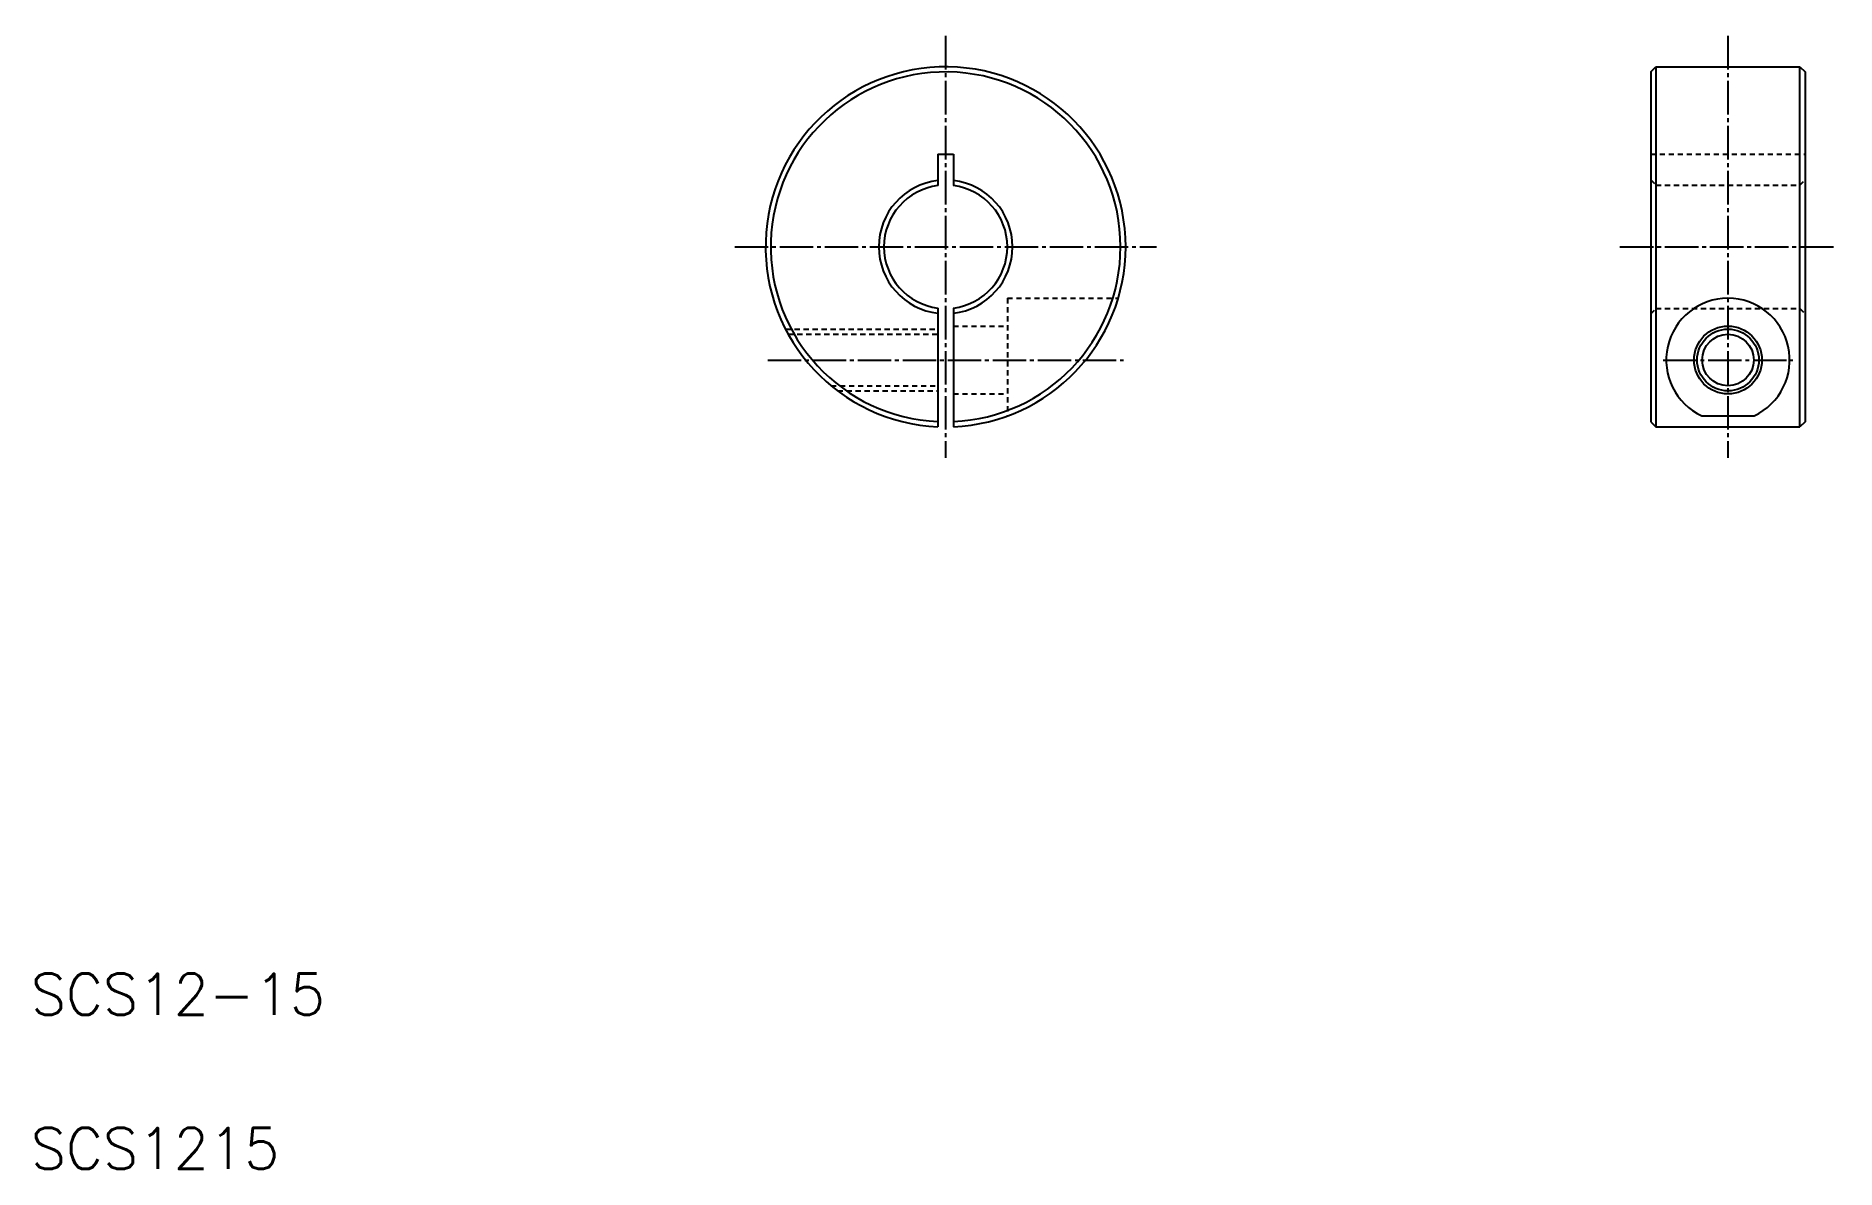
# Model space of a CAD drawing. Extents: x 11 to 185, y 10 to 120.
import ezdxf

# ---------------------------------------------------------------- set-up
doc = ezdxf.new("R2010")
doc.units = 0
doc.header["$LTSCALE"] = 0.25
doc.linetypes.add('CENTER', pattern=[17.5, 13, -1.5, 1.5, -1.5])
doc.linetypes.add('DASHED', pattern=[3.5, 2, -1.5])
doc.layers.get('0').update_dxf_attribs({"linetype": 'CONTINUOUS'})
doc.layers.add('CENTER', color=1, linetype='CENTER')
doc.styles.get("Standard").update_dxf_attribs({"font": 'txt', "bigfont": 'BIGFONT'})

msp = doc.modelspace()

# ---------------------------------------------------------------- linework, layer by layer
at = {"color": 7, "linetype": 'CONTINUOUS'}
for p, q in [((167.49, 116.64), (167.99, 117.14)), ((167.49, 116.64), (167.49, 82.64)), ((167.99, 117.14), (181.99, 117.14)), ((181.99, 117.14), (182.49, 116.64)), ((182.49, 116.64), (182.49, 82.64)), ((98.19, 108.64), (99.69, 108.64)), ((98.19, 108.64), (98.19, 105.59)), ((99.69, 108.64), (99.69, 105.59)), ((98.19, 93.68), (98.19, 82.15)), ((99.69, 93.68), (99.69, 82.15)), ((167.49, 82.64), (167.99, 82.14)), ((172.46, 83.2), (177.52, 83.2)), ((182.49, 82.64), (181.99, 82.14)), ((167.99, 82.14), (181.99, 82.14))]:
    msp.add_line(p, q, dxfattribs=at)
for p, q in [((167.99, 117.14), (167.99, 82.14)), ((181.99, 82.14), (181.99, 117.14)), ((98.19, 90.8), (98.19, 90.8)), ((98.19, 87.92), (98.19, 87.92))]:
    msp.add_line(p, q)
at = {"color": 3, "linetype": 'DASHED'}
for p, q in [((167.49, 108.64), (182.49, 108.64)), ((167.49, 106.14), (167.99, 105.64)), ((167.99, 105.64), (181.99, 105.64)), ((181.99, 105.64), (182.49, 106.14)), ((104.94, 94.64), (104.94, 83.2)), ((104.94, 94.64), (115.71, 94.64)), ((167.49, 93.14), (167.99, 93.64)), ((167.99, 93.64), (181.99, 93.64)), ((181.99, 93.64), (182.49, 93.14)), ((83.38, 91.64), (98.19, 91.64)), ((83.64, 91.14), (98.19, 91.14)), ((99.69, 91.94), (104.94, 91.94)), ((87.81, 86.14), (98.19, 86.14)), ((88.44, 85.64), (98.19, 85.64)), ((99.69, 85.34), (104.94, 85.34))]:
    msp.add_line(p, q, dxfattribs=at)
at = {"color": 7, "linetype": 'CONTINUOUS'}
for radius in [3.3, 2.5]:
    msp.add_circle((174.99, 88.64), radius, dxfattribs=at)
at = {"color": 3, "linetype": 'CONTINUOUS'}
msp.add_circle((174.99, 88.64), 3, dxfattribs=at)
at = {"color": 7, "linetype": 'CONTINUOUS'}
for centre, radius, start, end in [((98.94, 99.64), 17.5, 0, 267.5437), ((98.94, 99.64), 17, 0, 267.4714), ((98.94, 99.64), 6.5, 96.6258, 263.3742), ((98.94, 99.64), 6, 97.1808, 262.8192), ((98.94, 99.64), 6.5, 0, 83.3742), ((98.94, 99.64), 6, 0, 82.8192), ((98.94, 99.64), 6.5, 276.6258, 0), ((98.94, 99.64), 6, 277.1807, 0), ((98.94, 99.64), 17, 272.5286, 0), ((98.94, 99.64), 17.5, 272.4563, 0), ((174.99, 88.64), 6, 294.9676, 245.0324)]:
    msp.add_arc(centre, radius, start, end, dxfattribs=at)
at = {"layer": 'CENTER', "color": 1, "linetype": 'CENTER'}
for p, q in [((98.94, 120.14), (98.94, 79.14)), ((174.99, 120.14), (174.99, 79.14)), ((78.44, 99.64), (119.44, 99.64)), ((164.49, 99.64), (185.49, 99.64)), ((81.64, 88.64), (116.24, 88.64)), ((168.69, 88.64), (181.29, 88.64))]:
    msp.add_line(p, q, dxfattribs=at)

# ---------------------------------------------------------------- texts
for s, p in [('SCS12-15', (10, 25)), ('SCS1215', (10, 10))]:
    msp.add_text(s, height=4).set_placement(p)

doc.saveas('drawing.dxf')
